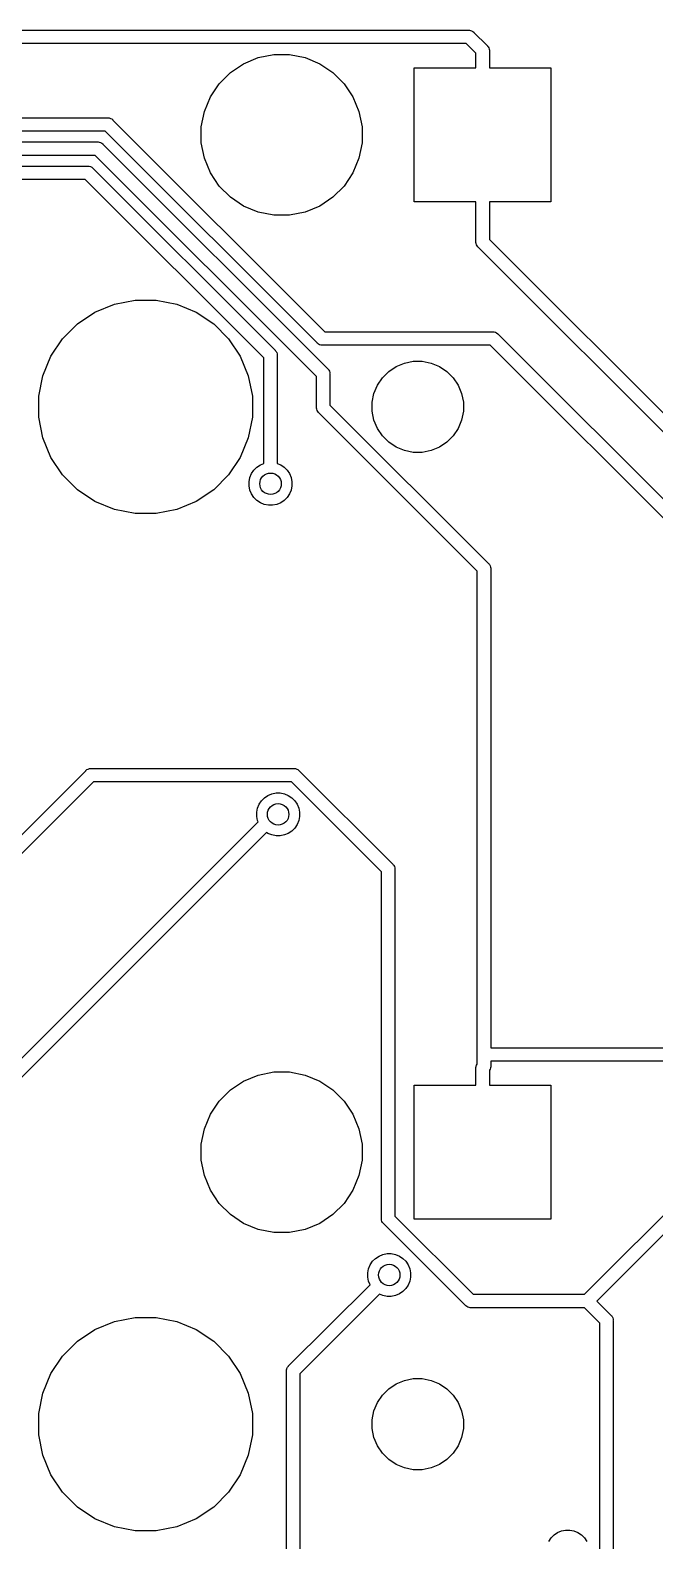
# Model space of a CAD drawing. Extents: x 1.2 to 14.9, y -4.9 to -0.3.
# Drawn here: x 7.505 to 7.964, y -1.569 to -0.458 of the extents above; entities that cross this region are included whole.
import ezdxf

# ---------------------------------------------------------------- set-up
doc = ezdxf.new("R2010")
doc.units = 0
doc.header["$MEASUREMENT"] = 0
doc.layers.add('BLACK', color=7, linetype='CONTINUOUS')

msp = doc.modelspace()

# ---------------------------------------------------------------- linework, layer by layer
at = {"layer": 'BLACK', "linetype": 'CONTINUOUS'}
for p, q in [((7.09789, -0.458051), (7.82739, -0.458051)), ((7.82739, -0.458051), (7.82763, -0.458027)), ((7.82763, -0.458027), (7.82787, -0.458051)), ((7.82787, -0.458051), (7.82787, -0.458051)), ((7.82787, -0.458051), (7.82859, -0.458122)), ((7.82859, -0.458122), (7.82952, -0.458404)), ((7.82952, -0.458404), (7.83038, -0.458861)), ((7.83038, -0.458861), (7.83113, -0.459476)), ((7.83113, -0.459476), (7.83128, -0.459664)), ((7.83128, -0.459664), (7.84095, -0.46933)), ((7.82559, -0.467894), (7.09968, -0.467894)), ((7.67277, -0.478214), (7.68418, -0.475945)), ((7.68418, -0.475945), (7.69582, -0.475945)), ((7.69582, -0.475945), (7.70723, -0.478214)), ((7.83272, -0.475019), (7.82559, -0.467894)), ((7.83272, -0.485787), (7.83272, -0.475019)), ((7.84095, -0.46933), (7.84113, -0.469484)), ((7.84113, -0.469484), (7.84129, -0.469671)), ((7.84129, -0.469671), (7.84129, -0.469671)), ((7.84129, -0.469671), (7.84175, -0.470233)), ((7.84175, -0.470233), (7.84221, -0.471088)), ((7.84221, -0.471088), (7.84249, -0.472016)), ((7.84249, -0.472016), (7.84256, -0.472739)), ((7.84256, -0.472739), (7.84256, -0.472739)), ((7.84256, -0.472739), (7.84258, -0.47298)), ((7.84258, -0.47298), (7.84256, -0.473221)), ((7.84256, -0.473221), (7.84256, -0.485787)), ((7.65235, -0.489129), (7.66203, -0.482666)), ((7.66203, -0.482666), (7.67277, -0.478214)), ((7.70723, -0.478214), (7.71797, -0.482666)), ((7.71797, -0.482666), (7.72765, -0.489129)), ((7.78744, -0.584213), (7.78744, -0.485787)), ((7.78744, -0.485787), (7.83272, -0.485787)), ((7.84256, -0.485787), (7.88783, -0.485787)), ((7.88783, -0.485787), (7.88783, -0.584213)), ((7.63767, -0.507027), (7.64413, -0.497355)), ((7.64413, -0.497355), (7.65235, -0.489129)), ((7.72765, -0.489129), (7.73587, -0.497355)), ((7.73587, -0.497355), (7.74233, -0.507027)), ((7.63321, -0.517774), (7.63767, -0.507027)), ((7.74233, -0.507027), (7.74679, -0.517774)), ((7.63094, -0.529184), (7.63321, -0.517774)), ((7.74679, -0.517774), (7.74906, -0.529184)), ((7.21493, -0.522504), (7.56212, -0.522504)), ((7.56032, -0.532346), (7.21672, -0.532346)), ((7.71603, -0.688057), (7.56032, -0.532346)), ((7.56212, -0.522504), (7.56236, -0.52248)), ((7.56236, -0.52248), (7.5626, -0.522504)), ((7.5626, -0.522504), (7.5626, -0.522504)), ((7.5626, -0.522504), (7.56333, -0.522575)), ((7.56333, -0.522575), (7.56425, -0.522857)), ((7.56425, -0.522857), (7.56511, -0.523314)), ((7.56511, -0.523314), (7.56586, -0.523929)), ((7.56586, -0.523929), (7.56601, -0.524116)), ((7.56601, -0.524116), (7.72172, -0.679827)), ((7.63094, -0.540816), (7.63094, -0.529184)), ((7.74906, -0.529184), (7.74906, -0.540816)), ((7.23985, -0.540232), (7.55477, -0.540232)), ((7.55477, -0.540232), (7.55502, -0.540209)), ((7.55502, -0.540209), (7.55526, -0.540232)), ((7.55526, -0.540232), (7.55526, -0.540232)), ((7.55526, -0.540232), (7.55598, -0.540304)), ((7.55598, -0.540304), (7.55691, -0.540585)), ((7.55691, -0.540585), (7.55776, -0.541042)), ((7.55776, -0.541042), (7.55851, -0.541657)), ((7.55851, -0.541657), (7.55867, -0.541845)), ((7.55867, -0.541845), (7.72388, -0.707058)), ((7.63321, -0.552226), (7.63094, -0.540816)), ((7.74906, -0.540816), (7.74679, -0.552226)), ((7.55298, -0.550075), (7.24165, -0.550075)), ((7.71565, -0.712747), (7.55298, -0.550075)), ((7.63767, -0.562973), (7.63321, -0.552226)), ((7.74679, -0.552226), (7.74233, -0.562973)), ((7.2472, -0.557961), (7.54743, -0.557961)), ((7.54743, -0.557961), (7.54767, -0.557937)), ((7.54767, -0.557937), (7.54791, -0.557961)), ((7.54791, -0.557961), (7.54791, -0.557961)), ((7.54791, -0.557961), (7.54863, -0.558032)), ((7.54863, -0.558032), (7.54956, -0.558313)), ((7.54956, -0.558313), (7.55042, -0.55877)), ((7.55042, -0.55877), (7.55117, -0.559385)), ((7.55117, -0.559385), (7.55132, -0.559573)), ((7.55132, -0.559573), (7.68512, -0.693377)), ((7.64413, -0.572645), (7.63767, -0.562973)), ((7.74233, -0.562973), (7.73587, -0.572645)), ((7.54563, -0.567803), (7.249, -0.567803)), ((7.67689, -0.699066), (7.54563, -0.567803)), ((7.65235, -0.580871), (7.64413, -0.572645)), ((7.73587, -0.572645), (7.72765, -0.580871)), ((7.66203, -0.587334), (7.65235, -0.580871)), ((7.67277, -0.591786), (7.66203, -0.587334)), ((7.71797, -0.587334), (7.70723, -0.591786)), ((7.72765, -0.580871), (7.71797, -0.587334)), ((7.83272, -0.584213), (7.78744, -0.584213)), ((7.83272, -0.596778), (7.83272, -0.584213)), ((7.88783, -0.584213), (7.84256, -0.584213)), ((7.84256, -0.584213), (7.84256, -0.611926)), ((7.68418, -0.594055), (7.67277, -0.591786)), ((7.69582, -0.594055), (7.68418, -0.594055)), ((7.70723, -0.591786), (7.69582, -0.594055)), ((7.83272, -0.613723), (7.83272, -0.596778)), ((7.83269, -0.613965), (7.83272, -0.613723)), ((7.83272, -0.614206), (7.83269, -0.613965)), ((7.83279, -0.614929), (7.83272, -0.614206)), ((7.83272, -0.614206), (7.83272, -0.614206)), ((7.83307, -0.615857), (7.83279, -0.614929)), ((7.83353, -0.616712), (7.83307, -0.615857)), ((7.83414, -0.617461), (7.83353, -0.616712)), ((7.83433, -0.617615), (7.83414, -0.617461)), ((8.06251, -0.845794), (7.83433, -0.617615)), ((7.84256, -0.611926), (8.0682, -0.837563)), ((7.53996, -0.674025), (7.55282, -0.665434)), ((7.55282, -0.665434), (7.5671, -0.659517)), ((7.5671, -0.659517), (7.58227, -0.6565)), ((7.58227, -0.6565), (7.59773, -0.6565)), ((7.59773, -0.6565), (7.6129, -0.659517)), ((7.6129, -0.659517), (7.62718, -0.665434)), ((7.62718, -0.665434), (7.64004, -0.674025)), ((7.52903, -0.684959), (7.53996, -0.674025)), ((7.64004, -0.674025), (7.65097, -0.684959)), ((7.52043, -0.697816), (7.52903, -0.684959)), ((7.65097, -0.684959), (7.65957, -0.697816)), ((7.71619, -0.688245), (7.71603, -0.688057)), ((7.71638, -0.688398), (7.71619, -0.688245)), ((7.71638, -0.688399), (7.71638, -0.688398)), ((7.71653, -0.688524), (7.71638, -0.688399)), ((7.71694, -0.68886), (7.71653, -0.688524)), ((7.72172, -0.679827), (7.84494, -0.679827)), ((7.84494, -0.679827), (7.84518, -0.679803)), ((7.84518, -0.679803), (7.84542, -0.679827)), ((7.84542, -0.679827), (7.84542, -0.679827)), ((7.84542, -0.679827), (7.84615, -0.679898)), ((7.84615, -0.679898), (7.84707, -0.680179)), ((7.84707, -0.680179), (7.84793, -0.680636)), ((7.84793, -0.680636), (7.84868, -0.681251)), ((7.84868, -0.681251), (7.84883, -0.681439)), ((7.84883, -0.681439), (8.31592, -1.14853)), ((7.51452, -0.712102), (7.52043, -0.697816)), ((7.65957, -0.697816), (7.66548, -0.712102)), ((7.67689, -0.776615), (7.67689, -0.699066)), ((7.68512, -0.693377), (7.68531, -0.693531)), ((7.68531, -0.693531), (7.68547, -0.693718)), ((7.68547, -0.693718), (7.68593, -0.69428)), ((7.68593, -0.69428), (7.68627, -0.694927)), ((7.68627, -0.694927), (7.68638, -0.695135)), ((7.68638, -0.695135), (7.68666, -0.696063)), ((7.68666, -0.696063), (7.68674, -0.696786)), ((7.68674, -0.696786), (7.68674, -0.696786)), ((7.68674, -0.696786), (7.68676, -0.697028)), ((7.68676, -0.697028), (7.68674, -0.697269)), ((7.68674, -0.697269), (7.68674, -0.776615)), ((7.71779, -0.689317), (7.71694, -0.68886)), ((7.71872, -0.689598), (7.71779, -0.689317)), ((7.71944, -0.689669), (7.71872, -0.689598)), ((7.71969, -0.689693), (7.71944, -0.689669)), ((7.71944, -0.689669), (7.71944, -0.689669)), ((7.71993, -0.689669), (7.71969, -0.689693)), ((7.84314, -0.689669), (7.71993, -0.689669)), ((8.31023, -1.15676), (7.84314, -0.689669)), ((7.72388, -0.707058), (7.72407, -0.707212)), ((7.72407, -0.707212), (7.72422, -0.707399)), ((7.72422, -0.707399), (7.72422, -0.7074)), ((7.72422, -0.7074), (7.7246, -0.707864)), ((7.7246, -0.707864), (7.72468, -0.707961)), ((7.72468, -0.707961), (7.72514, -0.708816)), ((7.72514, -0.708816), (7.72542, -0.709744)), ((7.72542, -0.709744), (7.72549, -0.710467)), ((7.72549, -0.710467), (7.72549, -0.710468)), ((7.72549, -0.710468), (7.72552, -0.710709)), ((7.72552, -0.710709), (7.72549, -0.71095)), ((7.72549, -0.71095), (7.72549, -0.733749)), ((7.76398, -0.713645), (7.76865, -0.708979)), ((7.76865, -0.708979), (7.77413, -0.705313)), ((7.77413, -0.705313), (7.78023, -0.702787)), ((7.78023, -0.702787), (7.7867, -0.7015)), ((7.7867, -0.7015), (7.7933, -0.7015)), ((7.7933, -0.7015), (7.79977, -0.702787)), ((7.79977, -0.702787), (7.80587, -0.705313)), ((7.80587, -0.705313), (7.81135, -0.708979)), ((7.81135, -0.708979), (7.81602, -0.713645)), ((7.5115, -0.727268), (7.51452, -0.712102)), ((7.66548, -0.712102), (7.6685, -0.727268)), ((7.71565, -0.735546), (7.71565, -0.712747)), ((7.75779, -0.725228), (7.76031, -0.719132)), ((7.76031, -0.719132), (7.76398, -0.713645)), ((7.81602, -0.713645), (7.81969, -0.719132)), ((7.81969, -0.719132), (7.82221, -0.725228)), ((7.5115, -0.742732), (7.5115, -0.727268)), ((7.6685, -0.727268), (7.6685, -0.742732)), ((7.7565, -0.731701), (7.75779, -0.725228)), ((7.7565, -0.738299), (7.7565, -0.731701)), ((7.82221, -0.725228), (7.8235, -0.731701)), ((7.8235, -0.731701), (7.8235, -0.738299)), ((7.51452, -0.757898), (7.5115, -0.742732)), ((7.6685, -0.742732), (7.66548, -0.757898)), ((7.71563, -0.735787), (7.71565, -0.735546)), ((7.71565, -0.736028), (7.71563, -0.735787)), ((7.71565, -0.736029), (7.71565, -0.736028)), ((7.71572, -0.736752), (7.71565, -0.736029)), ((7.716, -0.73768), (7.71572, -0.736752)), ((7.71646, -0.738535), (7.716, -0.73768)), ((7.71707, -0.739284), (7.71646, -0.738535)), ((7.71726, -0.739438), (7.71707, -0.739284)), ((7.83369, -0.855869), (7.71726, -0.739438)), ((7.72549, -0.733749), (7.84192, -0.85018)), ((7.75779, -0.744772), (7.7565, -0.738299)), ((7.8235, -0.738299), (7.82221, -0.744772)), ((7.76031, -0.750868), (7.75779, -0.744772)), ((7.76398, -0.756355), (7.76031, -0.750868)), ((7.81969, -0.750868), (7.81602, -0.756355)), ((7.82221, -0.744772), (7.81969, -0.750868)), ((7.52043, -0.772184), (7.51452, -0.757898)), ((7.66548, -0.757898), (7.65957, -0.772184)), ((7.76865, -0.761021), (7.76398, -0.756355)), ((7.77413, -0.764687), (7.76865, -0.761021)), ((7.78023, -0.767213), (7.77413, -0.764687)), ((7.80587, -0.764687), (7.79977, -0.767213)), ((7.81135, -0.761021), (7.80587, -0.764687)), ((7.81602, -0.756355), (7.81135, -0.761021)), ((7.52903, -0.785041), (7.52043, -0.772184)), ((7.65957, -0.772184), (7.65097, -0.785041)), ((7.67178, -0.77939), (7.67436, -0.777666)), ((7.67436, -0.777666), (7.67689, -0.776615)), ((7.68674, -0.776615), (7.68927, -0.777666)), ((7.68927, -0.777666), (7.69185, -0.77939)), ((7.7867, -0.7685), (7.78023, -0.767213)), ((7.7933, -0.7685), (7.7867, -0.7685)), ((7.79977, -0.767213), (7.7933, -0.7685)), ((7.53996, -0.795975), (7.52903, -0.785041)), ((7.65097, -0.785041), (7.64004, -0.795975)), ((7.66607, -0.790071), (7.66667, -0.787029)), ((7.66667, -0.787029), (7.66786, -0.784163)), ((7.66786, -0.784163), (7.66958, -0.781583)), ((7.66958, -0.781583), (7.67178, -0.77939)), ((7.69185, -0.77939), (7.69405, -0.781583)), ((7.69405, -0.781583), (7.69577, -0.784163)), ((7.69577, -0.784163), (7.69696, -0.787029)), ((7.69696, -0.787029), (7.69756, -0.790071)), ((7.55282, -0.804566), (7.53996, -0.795975)), ((7.64004, -0.795975), (7.62718, -0.804566)), ((7.66607, -0.793173), (7.66607, -0.790071)), ((7.66667, -0.796216), (7.66607, -0.793173)), ((7.66786, -0.799082), (7.66667, -0.796216)), ((7.66958, -0.801661), (7.66786, -0.799082)), ((7.69577, -0.799082), (7.69405, -0.801661)), ((7.69696, -0.796216), (7.69577, -0.799082)), ((7.69756, -0.793173), (7.69696, -0.796216)), ((7.69756, -0.790071), (7.69756, -0.793173)), ((7.5671, -0.810483), (7.55282, -0.804566)), ((7.58227, -0.8135), (7.5671, -0.810483)), ((7.6129, -0.810483), (7.59773, -0.8135)), ((7.62718, -0.804566), (7.6129, -0.810483)), ((7.67178, -0.803854), (7.66958, -0.801661)), ((7.67436, -0.805578), (7.67178, -0.803854)), ((7.67722, -0.806765), (7.67436, -0.805578)), ((7.68026, -0.80737), (7.67722, -0.806765)), ((7.68337, -0.80737), (7.68026, -0.80737)), ((7.68641, -0.806765), (7.68337, -0.80737)), ((7.68927, -0.805578), (7.68641, -0.806765)), ((7.69185, -0.803854), (7.68927, -0.805578)), ((7.69405, -0.801661), (7.69185, -0.803854)), ((7.59773, -0.8135), (7.58227, -0.8135)), ((7.84192, -0.85018), (7.84211, -0.850334)), ((7.84211, -0.850334), (7.84226, -0.850521)), ((7.84226, -0.850521), (7.84226, -0.850522)), ((7.84226, -0.850522), (7.84242, -0.850712)), ((7.84242, -0.850712), (7.84273, -0.851083)), ((7.84273, -0.851083), (7.84318, -0.851938)), ((7.84318, -0.851938), (7.84346, -0.852866)), ((7.84346, -0.852866), (7.84354, -0.853589)), ((7.84354, -0.853589), (7.84354, -0.85359)), ((7.84354, -0.85359), (7.84356, -0.853831)), ((7.84356, -0.853831), (7.84354, -0.854072)), ((7.84354, -0.854072), (7.84354, -1.20644)), ((7.83369, -1.21112), (7.83369, -0.855869)), ((7.21064, -1.33805), (7.54602, -1.00266)), ((7.55171, -1.01089), (7.21887, -1.34374)), ((7.54602, -1.00266), (7.54617, -1.00248)), ((7.54617, -1.00248), (7.54636, -1.00232)), ((7.54636, -1.00232), (7.54692, -1.00186)), ((7.54692, -1.00186), (7.54778, -1.0014)), ((7.54778, -1.0014), (7.5487, -1.00112)), ((7.5487, -1.00112), (7.54943, -1.00105)), ((7.54943, -1.00105), (7.54967, -1.00103)), ((7.54943, -1.00105), (7.54943, -1.00105)), ((7.54967, -1.00103), (7.54991, -1.00105)), ((7.54991, -1.00105), (7.69897, -1.00105)), ((7.69717, -1.01089), (7.55171, -1.01089)), ((7.76333, -1.07705), (7.69717, -1.01089)), ((7.69897, -1.00105), (7.69921, -1.00103)), ((7.69921, -1.00103), (7.69945, -1.00105)), ((7.69945, -1.00105), (7.69945, -1.00105)), ((7.69945, -1.00105), (7.70018, -1.00112)), ((7.70018, -1.00112), (7.70111, -1.0014)), ((7.70111, -1.0014), (7.70196, -1.00186)), ((7.70196, -1.00186), (7.70271, -1.00248)), ((7.70271, -1.00248), (7.70286, -1.00266)), ((7.70286, -1.00266), (7.77156, -1.07136)), ((7.67735, -1.02251), (7.67993, -1.02079)), ((7.67993, -1.02079), (7.68279, -1.0196)), ((7.68279, -1.0196), (7.68583, -1.019)), ((7.68583, -1.019), (7.68894, -1.019)), ((7.68894, -1.019), (7.69198, -1.0196)), ((7.69198, -1.0196), (7.69485, -1.02079)), ((7.69485, -1.02079), (7.69742, -1.02251)), ((7.67164, -1.03319), (7.67224, -1.03015)), ((7.67164, -1.0363), (7.67164, -1.03319)), ((7.67224, -1.03015), (7.67343, -1.02728)), ((7.67343, -1.02728), (7.67515, -1.02471)), ((7.67515, -1.02471), (7.67735, -1.02251)), ((7.69742, -1.02251), (7.69962, -1.02471)), ((7.69962, -1.02471), (7.70134, -1.02728)), ((7.70134, -1.02728), (7.70253, -1.03015)), ((7.70253, -1.03015), (7.70313, -1.03319)), ((7.70313, -1.03319), (7.70313, -1.0363)), ((7.35217, -1.36079), (7.67265, -1.04031)), ((7.67224, -1.03934), (7.67164, -1.0363)), ((7.67265, -1.04031), (7.67224, -1.03934)), ((7.70134, -1.0422), (7.69962, -1.04478)), ((7.70253, -1.03934), (7.70134, -1.0422)), ((7.70313, -1.0363), (7.70253, -1.03934)), ((7.67888, -1.048), (7.3604, -1.36648)), ((7.67993, -1.0487), (7.67888, -1.048)), ((7.68279, -1.04989), (7.67993, -1.0487)), ((7.68583, -1.05049), (7.68279, -1.04989)), ((7.68894, -1.05049), (7.68583, -1.05049)), ((7.69198, -1.04989), (7.68894, -1.05049)), ((7.69485, -1.0487), (7.69198, -1.04989)), ((7.69742, -1.04698), (7.69485, -1.0487)), ((7.69962, -1.04478), (7.69742, -1.04698)), ((7.76333, -1.33199), (7.76333, -1.07705)), ((7.77156, -1.07136), (7.77174, -1.07151)), ((7.77174, -1.07151), (7.7719, -1.0717)), ((7.7719, -1.0717), (7.7719, -1.0717)), ((7.7719, -1.0717), (7.77202, -1.07184)), ((7.77202, -1.07184), (7.77236, -1.07226)), ((7.77236, -1.07226), (7.77282, -1.07312)), ((7.77282, -1.07312), (7.7731, -1.07404)), ((7.7731, -1.07404), (7.77317, -1.07477)), ((7.77317, -1.07477), (7.77317, -1.07477)), ((7.77317, -1.07477), (7.77319, -1.07501)), ((7.77319, -1.07501), (7.77317, -1.07525)), ((7.77317, -1.07525), (7.77317, -1.3302)), ((7.84354, -1.20644), (8.57755, -1.20644)), ((7.83269, -1.2212), (7.83272, -1.2209)), ((7.83272, -1.22145), (7.83269, -1.2212)), ((7.83272, -1.2209), (7.83279, -1.22024)), ((7.83272, -1.23401), (7.83272, -1.22145)), ((7.83279, -1.22024), (7.83289, -1.21991)), ((7.83289, -1.21991), (7.83307, -1.21931)), ((7.83307, -1.21931), (7.83353, -1.21846)), ((7.83353, -1.21846), (7.83369, -1.21825)), ((7.83367, -1.21136), (7.83369, -1.21112)), ((7.83369, -1.2116), (7.83367, -1.21136)), ((7.83369, -1.21825), (7.83369, -1.2116)), ((7.84346, -1.22119), (7.84318, -1.22212)), ((7.84354, -1.22047), (7.84346, -1.22119)), ((8.57575, -1.21628), (7.84354, -1.21628)), ((7.84354, -1.21628), (7.84354, -1.21999)), ((7.84354, -1.21999), (7.84356, -1.22023)), ((7.84356, -1.22023), (7.84354, -1.22047)), ((7.84354, -1.22047), (7.84354, -1.22047)), ((7.65235, -1.23735), (7.66203, -1.23089)), ((7.66203, -1.23089), (7.67277, -1.22644)), ((7.67277, -1.22644), (7.68418, -1.22417)), ((7.68418, -1.22417), (7.69582, -1.22417)), ((7.69582, -1.22417), (7.70723, -1.22644)), ((7.70723, -1.22644), (7.71797, -1.23089)), ((7.71797, -1.23089), (7.72765, -1.23735)), ((7.84273, -1.22298), (7.84256, -1.22318)), ((7.84256, -1.22318), (7.84256, -1.23401)), ((7.84318, -1.22212), (7.84273, -1.22298)), ((7.64413, -1.24558), (7.65235, -1.23735)), ((7.72765, -1.23735), (7.73587, -1.24558)), ((7.78744, -1.33244), (7.78744, -1.23401)), ((7.78744, -1.23401), (7.83272, -1.23401)), ((7.84256, -1.23401), (7.88783, -1.23401)), ((7.88783, -1.23401), (7.88783, -1.33244)), ((7.63321, -1.266), (7.63767, -1.25525)), ((7.63767, -1.25525), (7.64413, -1.24558)), ((7.73587, -1.24558), (7.74233, -1.25525)), ((7.74233, -1.25525), (7.74679, -1.266)), ((7.63094, -1.27741), (7.63321, -1.266)), ((7.74679, -1.266), (7.74906, -1.27741)), ((7.63094, -1.28904), (7.63094, -1.27741)), ((7.74906, -1.27741), (7.74906, -1.28904)), ((7.63321, -1.30045), (7.63094, -1.28904)), ((7.74906, -1.28904), (7.74679, -1.30045)), ((7.63767, -1.3112), (7.63321, -1.30045)), ((7.74679, -1.30045), (7.74233, -1.3112)), ((7.91243, -1.38773), (7.99413, -1.30604)), ((7.64413, -1.32087), (7.63767, -1.3112)), ((7.65235, -1.3291), (7.64413, -1.32087)), ((7.73587, -1.32087), (7.72765, -1.3291)), ((7.74233, -1.3112), (7.73587, -1.32087)), ((7.99981, -1.31427), (7.92143, -1.39265)), ((7.66203, -1.33556), (7.65235, -1.3291)), ((7.72765, -1.3291), (7.71797, -1.33556)), ((7.7633, -1.33224), (7.76333, -1.33199)), ((7.7634, -1.3332), (7.7633, -1.33224)), ((7.77317, -1.3302), (7.8307, -1.38773)), ((7.88783, -1.33244), (7.78744, -1.33244)), ((7.67277, -1.34001), (7.66203, -1.33556)), ((7.68418, -1.34228), (7.67277, -1.34001)), ((7.69582, -1.34228), (7.68418, -1.34228)), ((7.70723, -1.34001), (7.69582, -1.34228)), ((7.71797, -1.33556), (7.70723, -1.34001)), ((7.76368, -1.33413), (7.7634, -1.3332)), ((7.76414, -1.33498), (7.76368, -1.33413)), ((7.76454, -1.33548), (7.76414, -1.33498)), ((7.76475, -1.33573), (7.76454, -1.33548)), ((7.76494, -1.33589), (7.76475, -1.33573)), ((7.82501, -1.39596), (7.76494, -1.33589)), ((7.75385, -1.3689), (7.75504, -1.36604)), ((7.75504, -1.36604), (7.75676, -1.36346)), ((7.75676, -1.36346), (7.75896, -1.36126)), ((7.75896, -1.36126), (7.76154, -1.35954)), ((7.76154, -1.35954), (7.7644, -1.35835)), ((7.7644, -1.35835), (7.76744, -1.35775)), ((7.76744, -1.35775), (7.77055, -1.35775)), ((7.77055, -1.35775), (7.77359, -1.35835)), ((7.77359, -1.35835), (7.77646, -1.35954)), ((7.77646, -1.35954), (7.77903, -1.36126)), ((7.77903, -1.36126), (7.78123, -1.36346)), ((7.78123, -1.36346), (7.78295, -1.36604)), ((7.78295, -1.36604), (7.78414, -1.3689)), ((7.75325, -1.37194), (7.75385, -1.3689)), ((7.75325, -1.37505), (7.75325, -1.37194)), ((7.75385, -1.37809), (7.75325, -1.37505)), ((7.78414, -1.3689), (7.78474, -1.37194)), ((7.78474, -1.37505), (7.78414, -1.37809)), ((7.78474, -1.37194), (7.78474, -1.37505)), ((7.69512, -1.44042), (7.7549, -1.38063)), ((7.76186, -1.38759), (7.70335, -1.44611)), ((7.7549, -1.38063), (7.75385, -1.37809)), ((7.7644, -1.38864), (7.76186, -1.38759)), ((7.76744, -1.38924), (7.7644, -1.38864)), ((7.77359, -1.38864), (7.77055, -1.38924)), ((7.77646, -1.38745), (7.77359, -1.38864)), ((7.77903, -1.38573), (7.77646, -1.38745)), ((7.78123, -1.38353), (7.77903, -1.38573)), ((7.78295, -1.38096), (7.78123, -1.38353)), ((7.78414, -1.37809), (7.78295, -1.38096)), ((7.8307, -1.38773), (7.91243, -1.38773)), ((7.77055, -1.38924), (7.76744, -1.38924)), ((7.82516, -1.39615), (7.82501, -1.39596)), ((7.82535, -1.3963), (7.82516, -1.39615)), ((7.82591, -1.39676), (7.82535, -1.3963)), ((7.82677, -1.39722), (7.82591, -1.39676)), ((7.8277, -1.3975), (7.82677, -1.39722)), ((7.82842, -1.39757), (7.8277, -1.3975)), ((7.82866, -1.39759), (7.82842, -1.39757)), ((7.82842, -1.39757), (7.82842, -1.39757)), ((7.8289, -1.39757), (7.82866, -1.39759)), ((7.91243, -1.39757), (7.8289, -1.39757)), ((7.92378, -1.40892), (7.91243, -1.39757)), ((7.92143, -1.39265), (7.93201, -1.40323)), ((7.55282, -1.41366), (7.5671, -1.40774)), ((7.5671, -1.40774), (7.58227, -1.40472)), ((7.58227, -1.40472), (7.59773, -1.40472)), ((7.59773, -1.40472), (7.6129, -1.40774)), ((7.6129, -1.40774), (7.62718, -1.41366)), ((7.92378, -1.71381), (7.92378, -1.40892)), ((7.93201, -1.40323), (7.9322, -1.40339)), ((7.9322, -1.40339), (7.93236, -1.40357)), ((7.93236, -1.40357), (7.93236, -1.40357)), ((7.93236, -1.40357), (7.93262, -1.4039)), ((7.93262, -1.4039), (7.93282, -1.40413)), ((7.93282, -1.40413), (7.93327, -1.40499)), ((7.93327, -1.40499), (7.93355, -1.40592)), ((7.93355, -1.40592), (7.93363, -1.40664)), ((7.93363, -1.40664), (7.93363, -1.40664)), ((7.93363, -1.40664), (7.93365, -1.40688)), ((7.93365, -1.40688), (7.93363, -1.40712)), ((7.93363, -1.40712), (7.93363, -1.71201)), ((7.53996, -1.42225), (7.55282, -1.41366)), ((7.62718, -1.41366), (7.64004, -1.42225)), ((7.52903, -1.43318), (7.53996, -1.42225)), ((7.64004, -1.42225), (7.65097, -1.43318)), ((7.52043, -1.44604), (7.52903, -1.43318)), ((7.65097, -1.43318), (7.65957, -1.44604)), ((7.69348, -1.44407), (7.69355, -1.44332)), ((7.6935, -1.44431), (7.69348, -1.44407)), ((7.69355, -1.44332), (7.69358, -1.4431)), ((7.69358, -1.4431), (7.69367, -1.4428)), ((7.69367, -1.4428), (7.69386, -1.44217)), ((7.69386, -1.44217), (7.69431, -1.44132)), ((7.69431, -1.44132), (7.69477, -1.44076)), ((7.69477, -1.44076), (7.69493, -1.44057)), ((7.69477, -1.44076), (7.69477, -1.44076)), ((7.69493, -1.44057), (7.69512, -1.44042)), ((7.51452, -1.46033), (7.52043, -1.44604)), ((7.65957, -1.44604), (7.66548, -1.46033)), ((7.6935, -1.84328), (7.6935, -1.44431)), ((7.70335, -1.44611), (7.70335, -1.84328)), ((7.76865, -1.4572), (7.77413, -1.45354)), ((7.77413, -1.45354), (7.78023, -1.45101)), ((7.78023, -1.45101), (7.7867, -1.44972)), ((7.7867, -1.44972), (7.7933, -1.44972)), ((7.7933, -1.44972), (7.79977, -1.45101)), ((7.79977, -1.45101), (7.80587, -1.45354)), ((7.80587, -1.45354), (7.81135, -1.4572)), ((7.5115, -1.47549), (7.51452, -1.46033)), ((7.66548, -1.46033), (7.6685, -1.47549)), ((7.76031, -1.46736), (7.76398, -1.46187)), ((7.76398, -1.46187), (7.76865, -1.4572)), ((7.81135, -1.4572), (7.81602, -1.46187)), ((7.81602, -1.46187), (7.81969, -1.46736)), ((7.5115, -1.49096), (7.5115, -1.47549)), ((7.6685, -1.47549), (7.6685, -1.49096)), ((7.7565, -1.47992), (7.75779, -1.47345)), ((7.75779, -1.47345), (7.76031, -1.46736)), ((7.81969, -1.46736), (7.82221, -1.47345)), ((7.82221, -1.47345), (7.8235, -1.47992)), ((7.7565, -1.48652), (7.7565, -1.47992)), ((7.75779, -1.493), (7.7565, -1.48652)), ((7.8235, -1.48652), (7.82221, -1.493)), ((7.8235, -1.47992), (7.8235, -1.48652)), ((7.51452, -1.50612), (7.5115, -1.49096)), ((7.6685, -1.49096), (7.66548, -1.50612)), ((7.76031, -1.49909), (7.75779, -1.493)), ((7.76398, -1.50458), (7.76031, -1.49909)), ((7.81969, -1.49909), (7.81602, -1.50458)), ((7.82221, -1.493), (7.81969, -1.49909)), ((7.52043, -1.52041), (7.51452, -1.50612)), ((7.66548, -1.50612), (7.65957, -1.52041)), ((7.76865, -1.50925), (7.76398, -1.50458)), ((7.77413, -1.51291), (7.76865, -1.50925)), ((7.81135, -1.50925), (7.80587, -1.51291)), ((7.81602, -1.50458), (7.81135, -1.50925)), ((7.52903, -1.53327), (7.52043, -1.52041)), ((7.65957, -1.52041), (7.65097, -1.53327)), ((7.78023, -1.51544), (7.77413, -1.51291)), ((7.7867, -1.51672), (7.78023, -1.51544)), ((7.7933, -1.51672), (7.7867, -1.51672)), ((7.79977, -1.51544), (7.7933, -1.51672)), ((7.80587, -1.51291), (7.79977, -1.51544)), ((7.53996, -1.5442), (7.52903, -1.53327)), ((7.55282, -1.55279), (7.53996, -1.5442)), ((7.64004, -1.5442), (7.62718, -1.55279)), ((7.65097, -1.53327), (7.64004, -1.5442)), ((7.5671, -1.55871), (7.55282, -1.55279)), ((7.62718, -1.55279), (7.6129, -1.55871)), ((7.58227, -1.56172), (7.5671, -1.55871)), ((7.59773, -1.56172), (7.58227, -1.56172)), ((7.6129, -1.55871), (7.59773, -1.56172)), ((7.88792, -1.56687), (7.89011, -1.56468)), ((7.89011, -1.56468), (7.89269, -1.56295)), ((7.89269, -1.56295), (7.89556, -1.56177)), ((7.89556, -1.56177), (7.8986, -1.56116)), ((7.8986, -1.56116), (7.9017, -1.56116)), ((7.9017, -1.56116), (7.90474, -1.56177)), ((7.90474, -1.56177), (7.90761, -1.56295)), ((7.90761, -1.56295), (7.91019, -1.56468)), ((7.91019, -1.56468), (7.91238, -1.56687)), ((7.88619, -1.56945), (7.88792, -1.56687)), ((7.91238, -1.56687), (7.91411, -1.56945))]:
    msp.add_line(p, q, dxfattribs=at)
at = {"layer": 'BLACK'}
for centre in [(7.68181, -0.791622), (7.68739, -1.03474), (7.769, -1.3735)]:
    msp.add_circle(centre, 0.007874, dxfattribs=at)

doc.saveas('drawing.dxf')
